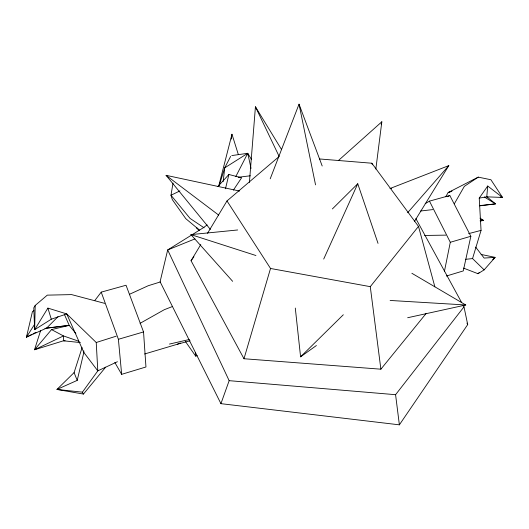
<?xml version="1.0" encoding="UTF-8"?>
<svg xmlns="http://www.w3.org/2000/svg" width="529" height="529" viewBox="0 0 529 529"><rect width="100%" height="100%" fill="white"/><g stroke="black" fill="none" stroke-linecap="round" stroke-linejoin="round"><path stroke-width="0.79" d="M104.663 303.355L71.594 294.6L47.293 295.142L35.205 305.438L34.643 329.693L51.293 319.205L66.727 313.915L96.232 342.501L97.805 370.862L82.418 392.161L56.953 389.443L74.08 372.621L82.114 347.599M249.41 182.445L255.434 106.779L281.521 149.515M486.766 196.841L487.712 186.029L502.55 197.449L486.766 196.841L479.234 198.117L481.053 230.386L472.556 258.575L484.134 269.869L495.111 257.365L481.099 254.442M223.178 181.579L224.732 167.838L230.631 156.399M375.848 169.049L381.832 121.776L338.395 160.558M231.219 139.114L231.98 134.227L238.328 154.501M173.003 183.094L170.986 195.254L172.315 199.631L185.791 218.669L199.612 230.201M444.433 271.324L450.298 242.282L429.462 201.132L425.21 203.665M429.462 201.132L449.822 195.485L470.85 236.278L463.278 270.921L446.37 276.039M75.892 333.515L69.2 325.368L46.645 328.092L26.45 337.138L32.474 311.488L33.902 310.721M105.655 367.172L83.45 394.065L56.953 389.443L77.214 380.384L83.833 352.433L83.8 350.846M225.493 188.747L228.885 174.491L241.601 177.784L233.375 190.136M218.675 186.228L231.98 134.227M426.129 313.466L380.88 369.189L243.988 358.741L270.524 268.468L226.987 200.941L278.796 156.802M381.105 124.143L381.832 121.776M219.145 185.613L224.732 167.838L247.744 153.304L251.559 159.527M40.667 330.42L34.524 349.762L63.473 340.795L65.113 340.762M463.199 305.398L463.986 306.846L467.709 324.581L399.375 424.833L220.93 403.66L229.156 380.668L167.686 249.946L203.176 227.834L207.163 224.918M270.213 178.809L299.037 104.167L322.194 165.994M323.708 259.051L357.763 183.742L378.03 243.38M31.581 334.54L26.45 337.138L27.191 335.677M235.736 176.686L247.744 153.304L231.801 155.572M454.325 203.81L464.336 186.36L478.256 177.129L490.919 179.748L502.55 197.449L500.209 196.993M445.696 196.795L448.169 192.556L478.256 177.129M35.205 305.438L33.79 307.818L34.643 329.693L47.894 308.103L66.727 313.915L83.833 352.433L97.805 370.862L117.405 361.73M243.988 358.741L191.048 260.731L200.775 244.557M207.533 233.296L226.987 200.941M414.412 221.532L448.804 165.617L389.999 188.536L391.579 188.344M26.45 337.138L34.431 324.601M479.234 198.117L487.712 186.029M191.048 260.731L193.918 256.744M94.969 300.32L101.218 292.134L126.041 285.25L143.538 331.941L145.958 366.981L121.663 374.334L114.833 362.464M399.375 424.833L395.58 394.694L463.986 306.846M380.88 369.189L370.28 286.665L418.492 226.399L371.847 163.223L319.39 158.945M64.399 314.444L69.2 325.368L51.538 329.6L34.524 349.762L63.454 335.928L78.966 341.298M407.647 212.698L448.804 165.617M217.836 186.572L228.885 174.491M46.645 328.092L58.005 316.673M332.391 208.929L357.763 183.742M295.294 308.07L300.584 356.83L343.314 314.762M463.497 268.104L477.998 273.705L479.181 272.58M492.75 259.62L495.111 257.365L484.128 258.066L475.637 247.089M300.584 356.83L316.402 345.523M477.998 273.705L484.134 269.869M447.699 196.722L449.822 195.485M140.073 323.338L164.274 309.71L172.593 306.463M33.049 333.799L35.979 332.311M179.913 190.909L170.986 195.254L190.076 218.417L204.101 227.814M129.545 294.263L148.285 285.7L160.386 281.944M144.602 353.994L177.308 344.267L180.323 342.971M194.963 238.89L167.686 249.946L160.089 281.726L220.93 403.66M451.984 191.068L448.169 192.556L451.085 191.491M96.232 342.501L116.208 336.173M185.295 341.298L195.69 356.123L197.218 355.653M121.663 374.334L118.397 339.294L143.538 331.941M450.298 242.282L470.85 236.278M177.308 344.267L190.043 340.736M480.253 221.188L483.394 220.348L479.948 218.14M468.615 233.633L481.053 230.386M169.445 344.068L189.303 339.519M407.661 317.731L465.758 304.982L411.866 273.275M479.658 205.86L495.541 203.877L486.673 196.629M44.932 328.397L69.2 325.368M238.222 177.268L250.323 175.787M420.562 211.018L432.782 209.59M479.75 205.602L495.541 203.877L484.346 196.98M465.381 259.342L472.556 258.575M232.648 281.329L190.929 234.618L237.66 229.97M480.127 220.593L483.394 220.348L480.392 218.973M424.642 235.458L445.835 235.134M390.124 300.452L465.758 304.982M229.156 380.668L395.58 394.694M80.395 342.574L63.473 340.795L63.454 335.928L51.538 329.6M270.524 268.468L370.28 286.665M210.37 229.414L166.08 175.324L239.571 191.062M190.929 234.618L255.937 255.527M166.08 175.324L218.649 215.065M197.82 228.753L196.583 227.768L198.864 230.313M415.86 218.576L461.619 302.502M82.418 392.161L83.45 394.065M466.962 323.107L467.709 324.581M255.434 106.779L279.153 156.439M74.08 372.621L77.214 380.384M101.218 292.134L118.397 339.294M371.847 163.223L372.39 164.777M47.894 308.103L51.293 319.205M418.492 226.399L434.864 286.811M247.744 153.304L251.05 168.387M299.037 104.167L315.548 184.866M195.618 352.843L195.69 356.123"/></g></svg>
